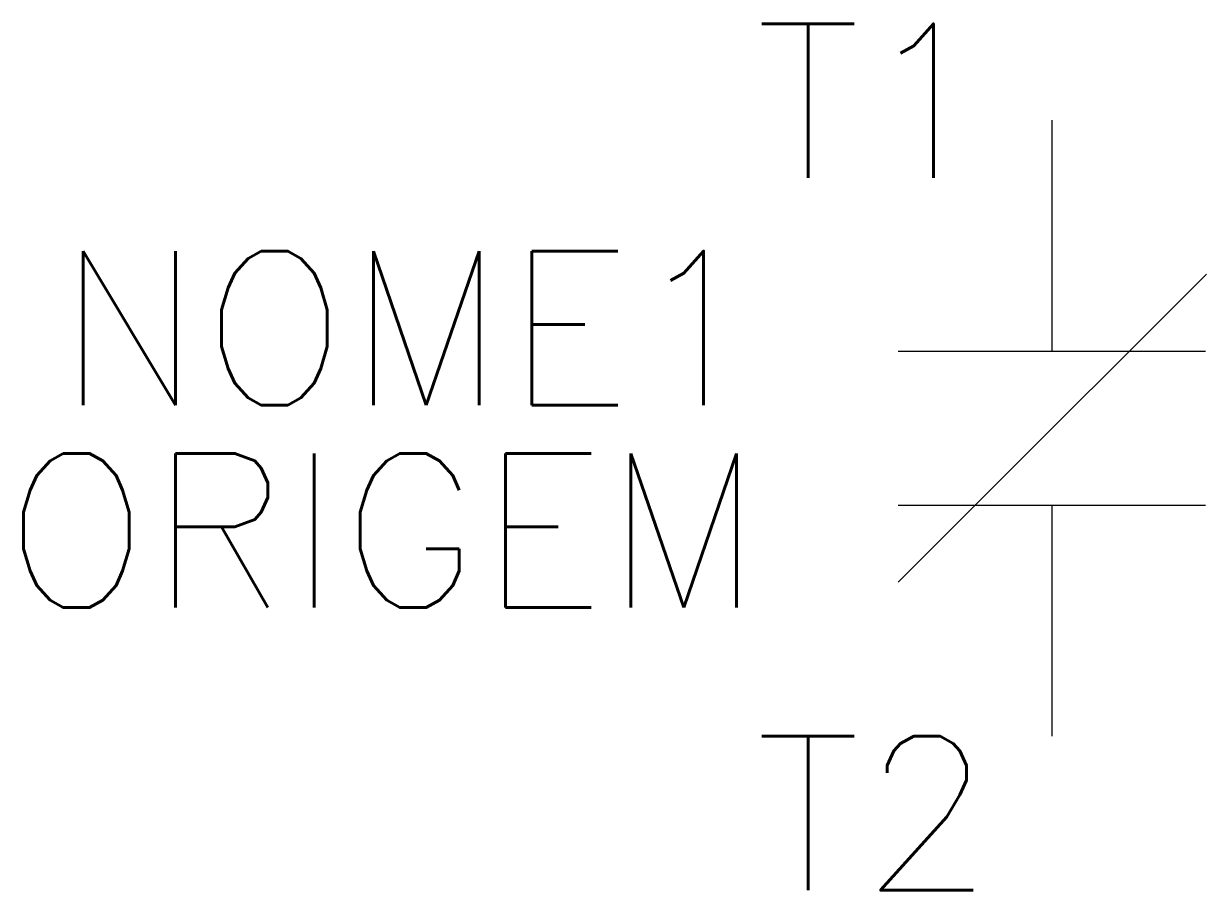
# Model space of a CAD drawing. Header units: millimetres. Extents: x -13.4 to 2, y -10 to 1.3.
import ezdxf
from ezdxf.enums import TextEntityAlignment as Align

# ---------------------------------------------------------------- set-up
doc = ezdxf.new("R2010")
doc.units = ezdxf.units.MM
doc.header["$LTSCALE"] = 10
doc.styles.add('ROMANS', font='romans.shx')

msp = doc.modelspace()

# ---------------------------------------------------------------- linework, layer by layer
for p, q in [((0, -3), (0, 0)), ((-2, -3), (1.989, -3)), ((-2, -5), (1.989, -5)), ((0, -8), (0, -5))]:
    msp.add_line(p, q)
at = {"lineweight": 35}
for p, q in [((-1, -5), (2, -2)), ((-2, -6), (-1, -5))]:
    msp.add_line(p, q, dxfattribs=at)

# ---------------------------------------------------------------- texts
at = {"style": 'ROMANS'}
for tag, text, p in [('T1', 'T1', (-0.772, 0.251)), ('NOME1', '', (-3.758, -2.7)), ('ORIGEM', '', (-3.758, -5.328)), ('T2', 'T2', (-0.772, -8.999))]:
    msp.add_attdef(tag, text=text, height=2, dxfattribs=at).set_placement(p, align=Align.MIDDLE_RIGHT)

doc.saveas('drawing.dxf')
